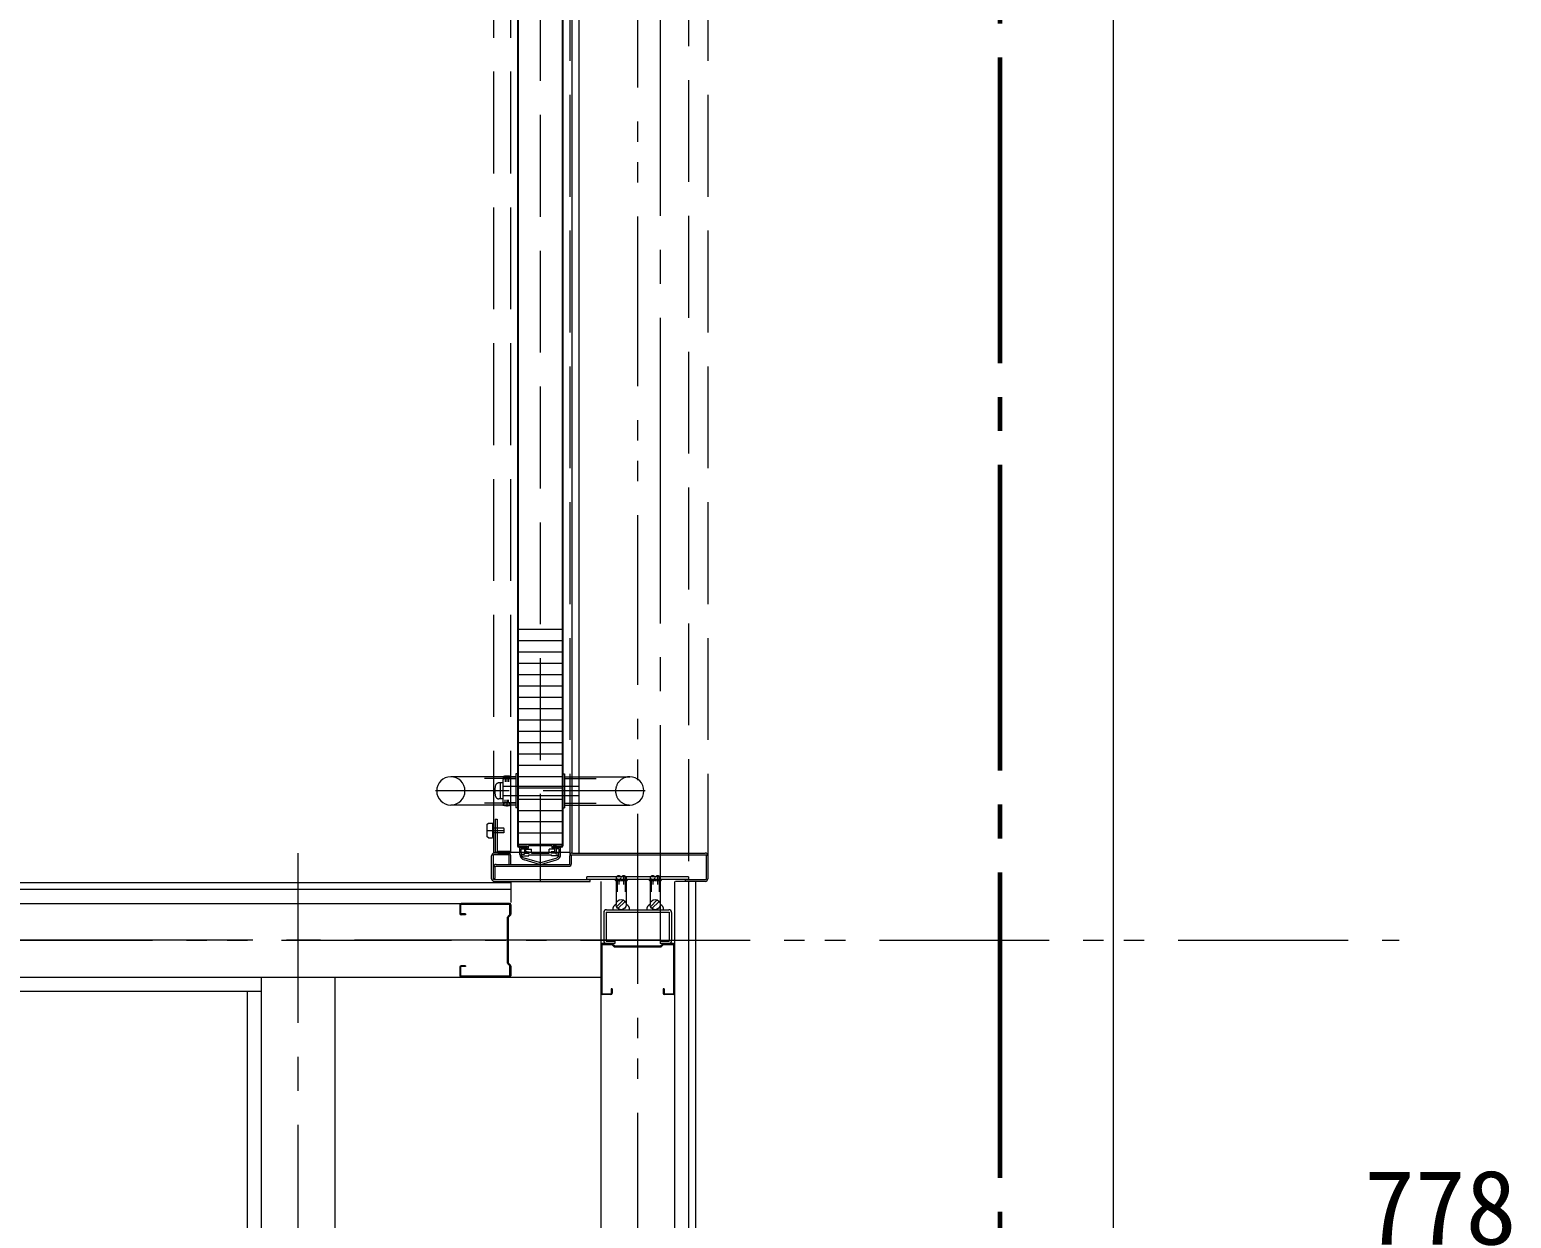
# Model space of a CAD drawing. Units: millimetres at full size, sheet at 1:30. Extents: x -16828 to 149130, y 47892 to 100313.
# Drawn here: x -672 to 637, y 57000 to 58050 of the extents above; entities that cross this region are included whole.
import ezdxf
from ezdxf.enums import TextEntityAlignment as Align

# ---------------------------------------------------------------- set-up
doc = ezdxf.new("R2010")
doc.units = ezdxf.units.MM
doc.header["$LTSCALE"] = 30
for name, pattern in [('CHAIN1', [8, 5, -1, 1, -1]), ('CHAIN2', [12, 9, -1, 1, -1]), ('DASHED3', [4, 3, -1]), ('DOUBLE_CHAIN1', [8.8, 5, -1, 0.6, -0.6, 0.6, -1])]:
    doc.linetypes.add(name, pattern=pattern)
for name, color, linetype, lineweight in [('0-0', 7, 'CHAIN2', 15), ('0-1', 7, 'Continuous', 15), ('2-2_間仕切り芯', 7, 'DOUBLE_CHAIN1', 15), ('2-3_間仕切り', 7, 'Continuous', 15), ('2-A_建具', 7, 'Continuous', 15), ('3-0_AIHO08-壁芯', 7, 'CHAIN2', 15), ('9-E_配管－給湯１：ＣＵＰ(Ｍ)', 1, 'Continuous', 60)]:
    doc.layers.add(name, color=color, linetype=linetype, lineweight=lineweight)
doc.styles.add('ＭＳ ゴシック', font='')
doc.styles.get('ＭＳ ゴシック').set_extended_font_data('MS Gothic')

msp = doc.modelspace()

# ---------------------------------------------------------------- linework, layer by layer
at = {"layer": '0-0', "color": 1, "lineweight": 60}
msp.add_line((184.96, 68105.86), (184.96, 49250.86), dxfattribs=at)
at = {"layer": '0-1'}
msp.add_line((284.96, 63275.86), (284.96, 55775.86), dxfattribs=at)
at = {"layer": '0-1', "linetype": 'DASHED3'}
msp.add_line((-90.04, 61365.86), (-90.04, 55775.86), dxfattribs=at)
at = {"layer": '2-2_間仕切り芯'}
for p, q in [((-135.04, 64749.43), (-135.04, 52246.44)), ((-3353.58, 57245.86), (537.67, 57245.86))]:
    msp.add_line(p, q, dxfattribs=at)
at = {"layer": '2-2_間仕切り芯', "linetype": 'CHAIN1'}
msp.add_line((-435.04, 57322.86), (-435.04, 52246.44), dxfattribs=at)
at = {"layer": '2-3_間仕切り'}
for p, q in [((-939.04, 57296.86), (-247.04, 57296.86)), ((-167.54, 57297.86), (-167.54, 55788.36)), ((-102.54, 57297.86), (-102.54, 55788.36)), ((-90.04, 57297.86), (-90.04, 55853.36)), ((-84.04, 57297.86), (-84.04, 55865.86)), ((-939.04, 57290.86), (-247.04, 57290.86)), ((-939.04, 57278.36), (-247.04, 57278.36)), ((-939.04, 57213.36), (-167.54, 57213.36)), ((-467.54, 57213.36), (-467.54, 52713.36)), ((-402.54, 57213.36), (-402.54, 52778.36)), ((-939.04, 57200.86), (-467.54, 57200.86)), ((-480.04, 57200.86), (-480.04, 52700.86))]:
    msp.add_line(p, q, dxfattribs=at)
at = {"layer": '2-A_建具', "linetype": 'DASHED3'}
for p, q in [((-262.04, 57323.36), (-262.04, 59302.86)), ((-247.04, 57323.36), (-247.04, 59302.86)), ((-221.04, 58575.13), (-221.04, 57297.86)), ((-195.04, 58352.86), (-195.04, 57320.46)), ((-73.04, 58352.86), (-73.04, 57320.46)), ((-242.54, 57388.86), (-270.41, 57388.86)), ((-254.04, 57384.86), (-257.7, 57384.86)), ((-256.04, 57370.86), (-256.04, 57384.86)), ((-254.04, 57390.16), (-254.04, 57390.36)), ((-254.04, 57390.16), (-247.04, 57390.16)), ((-254.04, 57390.16), (-252.04, 57388.16)), ((-254.04, 57387.36), (-254.04, 57368.36)), ((-242.54, 57388.36), (-253.04, 57388.36)), ((-252.04, 57388.16), (-252.04, 57385.78)), ((-250.54, 57390.96), (-250.54, 57385.78)), ((-247.04, 57390.16), (-249.04, 57388.16)), ((-249.04, 57388.16), (-249.04, 57385.78)), ((-199.54, 57388.86), (-171.68, 57388.86)), ((-128.54, 57377.86), (-313.54, 57377.86)), ((-187.33, 57381.86), (-254.04, 57381.86)), ((-254.04, 57373.86), (-187.33, 57373.86)), ((-242.54, 57366.86), (-270.41, 57366.86)), ((-254.04, 57370.86), (-257.7, 57370.86)), ((-254.04, 57365.56), (-252.04, 57367.56)), ((-254.04, 57365.56), (-254.04, 57365.36)), ((-254.04, 57365.56), (-247.04, 57365.56)), ((-242.54, 57367.36), (-253.04, 57367.36)), ((-252.04, 57367.56), (-252.04, 57369.94)), ((-250.54, 57369.94), (-250.54, 57364.76)), ((-249.04, 57367.56), (-249.04, 57369.94)), ((-247.04, 57365.56), (-249.04, 57367.56)), ((-199.54, 57366.86), (-171.68, 57366.86)), ((-267.84, 57348.36), (-266.84, 57349.36)), ((-267.84, 57337.36), (-267.84, 57348.36)), ((-266.84, 57349.36), (-263.34, 57349.36)), ((-262.84, 57348.86), (-263.34, 57349.36)), ((-262.84, 57336.86), (-262.84, 57348.86)), ((-262.84, 57347.86), (-262.04, 57347.86)), ((-260.84, 57352.86), (-259.24, 57352.86)), ((-260.84, 57352.86), (-260.84, 57325.26)), ((-267.84, 57342.86), (-252.84, 57342.86)), ((-266.84, 57336.36), (-267.84, 57337.36)), ((-266.84, 57336.36), (-263.34, 57336.36)), ((-262.84, 57336.86), (-263.34, 57336.36)), ((-262.84, 57337.86), (-262.04, 57337.86)), ((-253.24, 57344.86), (-262.04, 57344.86)), ((-253.24, 57340.86), (-262.04, 57340.86)), ((-252.84, 57341.26), (-253.24, 57340.86)), ((-195.04, 57323.36), (-262.04, 57323.36)), ((-258.44, 57322.86), (-247.84, 57322.86)), ((-247.84, 57324.46), (-247.84, 57322.86)), ((-180.04, 57299.46), (-180.04, 57301.76)), ((-90.04, 57301.76), (-180.04, 57301.76)), ((-90.04, 57299.46), (-180.04, 57299.46))]:
    msp.add_line(p, q, dxfattribs=at)
at = {"layer": '2-A_建具'}
for p, q in [((-241.04, 58386.56), (-241.04, 57329.16)), ((-240.44, 58386.86), (-240.44, 57328.86)), ((-201.64, 58386.86), (-201.64, 57328.86)), ((-201.04, 58386.56), (-201.04, 57329.16)), ((-193.04, 58352.86), (-193.04, 57322.86)), ((-187.04, 58352.86), (-187.04, 57322.86)), ((-201.64, 57520.36), (-240.44, 57520.36)), ((-201.64, 57510.36), (-240.44, 57510.36)), ((-201.64, 57500.36), (-240.44, 57500.36)), ((-201.64, 57490.36), (-240.44, 57490.36)), ((-201.64, 57480.36), (-240.44, 57480.36)), ((-201.64, 57470.36), (-240.44, 57470.36)), ((-201.64, 57460.36), (-240.44, 57460.36)), ((-201.64, 57450.36), (-240.44, 57450.36)), ((-201.64, 57440.36), (-240.44, 57440.36)), ((-201.64, 57430.36), (-240.44, 57430.36)), ((-201.64, 57420.36), (-240.44, 57420.36)), ((-201.64, 57410.36), (-240.44, 57410.36)), ((-201.64, 57400.36), (-240.44, 57400.36)), ((-242.54, 57390.36), (-300.04, 57390.36)), ((-242.54, 57392.86), (-242.54, 57362.86)), ((-241.04, 57392.86), (-242.54, 57392.86)), ((-241.04, 57392.86), (-241.04, 57362.86)), ((-201.64, 57390.36), (-240.44, 57390.36)), ((-201.04, 57392.86), (-199.54, 57392.86)), ((-201.04, 57392.86), (-201.04, 57362.86)), ((-199.54, 57392.86), (-199.54, 57362.86)), ((-199.54, 57390.36), (-142.04, 57390.36)), ((-201.64, 57380.36), (-240.44, 57380.36)), ((-242.54, 57365.36), (-300.04, 57365.36)), ((-241.04, 57362.86), (-242.54, 57362.86)), ((-201.64, 57370.36), (-240.44, 57370.36)), ((-201.64, 57360.36), (-240.44, 57360.36)), ((-201.04, 57362.86), (-199.54, 57362.86)), ((-199.54, 57365.36), (-142.04, 57365.36)), ((-201.64, 57350.36), (-240.44, 57350.36)), ((-201.64, 57340.36), (-240.44, 57340.36)), ((-264.04, 57300.26), (-264.04, 57320.46)), ((-248.64, 57321.26), (-262.44, 57321.26)), ((-262.44, 57299.46), (-262.44, 57321.26)), ((-249.44, 57322.86), (-261.64, 57322.86)), ((-248.64, 57312.86), (-248.64, 57321.26)), ((-247.04, 57312.86), (-247.04, 57320.46)), ((-201.64, 57330.36), (-240.44, 57330.36)), ((-233.54, 57328.86), (-240.44, 57328.86)), ((-240.29, 57329.36), (-240.29, 57329.86)), ((-233.54, 57328.26), (-240.14, 57328.26)), ((-239.04, 57327.86), (-235.04, 57327.86)), ((-239.04, 57321.65), (-239.04, 57327.86)), ((-237.84, 57326.66), (-235.04, 57326.66)), ((-237.84, 57323.86), (-237.84, 57326.66)), ((-237.54, 57321.86), (-235.04, 57321.86)), ((-237.54, 57320.36), (-231.04, 57320.36)), ((-235.04, 57326.66), (-235.04, 57327.86)), ((-235.04, 57326.51), (-235.04, 57323.36)), ((-235.04, 57322.86), (-230.79, 57322.86)), ((-235.04, 57321.86), (-235.04, 57322.86)), ((-234.2, 57327.5), (-232.54, 57327.86)), ((-234.04, 57326.51), (-231.93, 57326.97)), ((-233.79, 57324.56), (-233.79, 57325.86)), ((-233.54, 57328.26), (-233.54, 57328.86)), ((-233.29, 57326.36), (-228.79, 57326.36)), ((-233.29, 57324.06), (-230.79, 57324.06)), ((-232.54, 57327.86), (-232.54, 57329.36)), ((-231.54, 57327.46), (-231.54, 57329.36)), ((-210.54, 57329.36), (-231.54, 57329.36)), ((-231.04, 57320.36), (-231.04, 57321.36)), ((-231.04, 57321.36), (-211.04, 57321.36)), ((-230.79, 57322.86), (-230.79, 57324.06)), ((-228.79, 57322.86), (-228.79, 57326.36)), ((-228.79, 57322.86), (-213.29, 57322.86)), ((-213.29, 57322.86), (-213.29, 57326.36)), ((-208.79, 57326.36), (-213.29, 57326.36)), ((-211.29, 57322.86), (-211.29, 57324.06)), ((-208.79, 57324.06), (-211.29, 57324.06)), ((-211.04, 57320.36), (-211.04, 57321.36)), ((-204.54, 57320.36), (-211.04, 57320.36)), ((-210.54, 57327.46), (-210.54, 57329.36)), ((-208.04, 57326.51), (-210.15, 57326.97)), ((-206.79, 57329.36), (-209.54, 57329.36)), ((-209.54, 57327.86), (-209.54, 57329.36)), ((-207.88, 57327.5), (-209.54, 57327.86)), ((-208.54, 57328.26), (-208.54, 57328.86)), ((-201.64, 57328.86), (-208.54, 57328.86)), ((-201.94, 57328.26), (-208.54, 57328.26)), ((-208.29, 57324.56), (-208.29, 57325.86)), ((-203.04, 57327.86), (-207.04, 57327.86)), ((-207.04, 57326.66), (-207.04, 57327.86)), ((-204.24, 57326.66), (-207.04, 57326.66)), ((-207.04, 57326.51), (-207.04, 57323.36)), ((-204.54, 57321.86), (-207.04, 57321.86)), ((-206.79, 57328.86), (-206.79, 57329.36)), ((-204.24, 57323.86), (-204.24, 57326.66)), ((-203.04, 57321.65), (-203.04, 57327.86)), ((-201.79, 57329.36), (-201.79, 57329.86)), ((-195.04, 57312.86), (-195.04, 57320.46)), ((-193.44, 57321.26), (-74.64, 57321.26)), ((-193.44, 57313.66), (-193.44, 57321.26)), ((-192.64, 57322.86), (-75.44, 57322.86)), ((-74.64, 57321.26), (-74.64, 57299.46)), ((-73.04, 57320.46), (-73.04, 57300.26)), ((-260.84, 57311.26), (-195.84, 57311.26)), ((-260.84, 57300.46), (-260.84, 57311.26)), ((-260.04, 57312.86), (-195.04, 57312.86)), ((-221.58, 57312.94), (-235.4, 57316.83)), ((-221.58, 57314.49), (-234.99, 57318.28)), ((-220.5, 57314.49), (-207.09, 57318.28)), ((-220.5, 57312.94), (-206.68, 57316.83)), ((-262.44, 57300.46), (-260.84, 57300.46)), ((-262.44, 57299.46), (-177.04, 57299.46)), ((-261.64, 57297.86), (-177.04, 57297.86)), ((-247.04, 57297.86), (-247.04, 57279.36)), ((-177.04, 57297.86), (-177.04, 57299.46)), ((-154.04, 57301.36), (-154.04, 57277.36)), ((-153.04, 57300.21), (-153.04, 57288.66)), ((-151.54, 57299.87), (-151.54, 57295.1)), ((-147.54, 57302.85), (-147.54, 57295.1)), ((-146.04, 57302.52), (-146.04, 57288.66)), ((-145.04, 57301.36), (-145.04, 57277.36)), ((-124.04, 57301.36), (-124.04, 57277.36)), ((-123.04, 57300.21), (-123.04, 57288.66)), ((-121.54, 57299.87), (-121.54, 57295.1)), ((-117.54, 57302.85), (-117.54, 57295.1)), ((-116.04, 57302.52), (-116.04, 57288.66)), ((-115.04, 57301.36), (-115.04, 57277.36)), ((-75.44, 57297.86), (-101.54, 57297.86)), ((-93.04, 57299.46), (-93.04, 57297.86)), ((-93.04, 57299.46), (-74.64, 57299.46)), ((-90.04, 57301.76), (-90.04, 57299.46)), ((-153.82, 57275.31), (-147.67, 57281.46)), ((-152.41, 57273.89), (-146.07, 57280.23)), ((-123.82, 57275.31), (-117.67, 57281.46)), ((-122.41, 57273.89), (-116.07, 57280.23)), ((-292.04, 57277.16), (-292.04, 57269.56)), ((-291.24, 57269.46), (-291.24, 57277.26)), ((-248.14, 57277.56), (-290.94, 57277.56)), ((-287.04, 57269.16), (-290.94, 57269.16)), ((-248.24, 57278.36), (-290.84, 57278.36)), ((-287.04, 57268.36), (-290.84, 57268.36)), ((-287.04, 57269.16), (-287.04, 57268.36)), ((-247.93, 57268.6), (-249.49, 57267.04)), ((-247.39, 57268.01), (-248.95, 57266.45)), ((-247.84, 57268.82), (-247.84, 57277.26)), ((-247.04, 57277.16), (-247.04, 57268.86)), ((-165.04, 57270.46), (-165.04, 57245.26)), ((-162.74, 57270.56), (-162.74, 57245.16)), ((-162.74, 57270.56), (-107.34, 57270.56)), ((-162.64, 57272.86), (-107.44, 57272.86)), ((-107.34, 57270.56), (-107.34, 57245.16)), ((-105.04, 57270.46), (-105.04, 57245.26)), ((-249.84, 57225.53), (-249.84, 57266.2)), ((-249.04, 57225.49), (-249.04, 57266.24)), ((-167.54, 57241.66), (-167.54, 57199.06)), ((-166.74, 57242.06), (-166.74, 57198.66)), ((-166.74, 57242.06), (-157.87, 57242.06)), ((-155.04, 57242.86), (-166.34, 57242.86)), ((-162.74, 57245.16), (-155.04, 57245.16)), ((-155.87, 57240.06), (-157.87, 57242.06)), ((-155.54, 57240.86), (-157.19, 57242.51)), ((-155.54, 57240.86), (-114.54, 57240.86)), ((-155.04, 57245.16), (-155.04, 57242.86)), ((-115.04, 57245.16), (-115.04, 57242.86)), ((-115.04, 57245.16), (-107.34, 57245.16)), ((-103.74, 57242.86), (-115.04, 57242.86)), ((-112.89, 57242.51), (-114.54, 57240.86)), ((-112.21, 57242.06), (-114.21, 57240.06)), ((-112.21, 57242.06), (-103.34, 57242.06)), ((-103.34, 57242.06), (-103.34, 57198.66)), ((-102.54, 57241.66), (-102.54, 57199.06)), ((-155.87, 57240.06), (-114.21, 57240.06)), ((-292.04, 57222.16), (-292.04, 57214.56)), ((-291.24, 57214.46), (-291.24, 57222.26)), ((-287.04, 57222.56), (-290.94, 57222.56)), ((-287.04, 57223.36), (-290.84, 57223.36)), ((-287.04, 57223.36), (-287.04, 57222.56)), ((-249.49, 57224.68), (-247.93, 57223.12)), ((-248.95, 57225.27), (-247.39, 57223.71)), ((-247.84, 57214.46), (-247.84, 57222.91)), ((-247.04, 57222.86), (-247.04, 57214.56)), ((-248.14, 57214.16), (-290.94, 57214.16)), ((-248.24, 57213.36), (-290.84, 57213.36)), ((-158.34, 57202.86), (-158.34, 57198.66)), ((-157.54, 57202.86), (-158.34, 57202.86)), ((-157.54, 57202.86), (-157.54, 57199.06)), ((-112.54, 57202.86), (-112.54, 57199.06)), ((-111.74, 57202.86), (-112.54, 57202.86)), ((-111.74, 57202.86), (-111.74, 57198.66)), ((-166.74, 57198.66), (-158.34, 57198.66)), ((-158.74, 57197.86), (-166.34, 57197.86)), ((-111.74, 57198.66), (-103.34, 57198.66)), ((-103.74, 57197.86), (-111.34, 57197.86))]:
    msp.add_line(p, q, dxfattribs=at)
at = {"layer": '2-A_建具', "linetype": 'DASHED3'}
for points in [[(-259.24, 57352.86), (-259.24, 57324.46), (-247.84, 57324.46)], [(-252.84, 57341.26), (-252.84, 57344.46), (-253.24, 57344.86)]]:
    msp.add_lwpolyline(points, dxfattribs=at)
at = {"layer": '2-A_建具'}
for points in [[(-237.54, 57320.36), (-237.54, 57322.86), (-237.84, 57323.86)], [(-235.29, 57328.86), (-235.29, 57329.36), (-232.54, 57329.36)], [(-232.54, 57323.86), (-234.04, 57323.86), (-234.04, 57326.51)], [(-221.34, 57330.36), (-221.04, 57330.06), (-220.74, 57330.36)], [(-207.04, 57321.86), (-207.04, 57322.86), (-211.29, 57322.86)], [(-209.54, 57323.86), (-208.04, 57323.86), (-208.04, 57326.51)], [(-204.54, 57320.36), (-204.54, 57322.86), (-204.24, 57323.86)]]:
    msp.add_lwpolyline(points, dxfattribs=at)
for centre in [(-149.54, 57277.36), (-119.54, 57277.36)]:
    msp.add_circle(centre, 4.5, dxfattribs=at)
for centre, radius, start, end in [((-300.04, 57377.86), 12.5, 90, 270), ((-300.04, 57377.86), 12.5, 270, 90), ((-142.04, 57377.86), 12.5, 270, 90), ((-261.64, 57320.46), 2.4, 90, 180), ((-258.44, 57325.26), 2.4, 180, 270), ((-249.44, 57320.46), 2.4, 0, 90), ((-240.14, 57329.16), 0.9, 180, 270), ((-239.79, 57329.86), 0.5, 89.99996, 180.00004), ((-239.79, 57329.36), 0.5, 179.99996, 270.00004), ((-234.04, 57321.65), 5, 180, 254.24546), ((-234.04, 57321.65), 3.5, 201.53229, 254.24546), ((-234.04, 57326.51), 1, 99.21899, 180), ((-234.54, 57323.36), 0.5, 180, 270), ((-233.29, 57325.86), 0.5, 90, 180), ((-233.29, 57324.56), 0.5, 180, 270), ((-232.54, 57323.36), 0.5, 0, 90), ((-232.54, 57323.36), 0.5, 270, 0), ((-232.04, 57327.46), 0.5, 282.33073, 0), ((-210.04, 57327.46), 0.5, 180, 257.66927), ((-209.54, 57323.36), 0.5, 90, 180), ((-209.54, 57323.36), 0.5, 180, 270), ((-208.79, 57325.86), 0.5, 0, 90), ((-208.79, 57324.56), 0.5, 270, 0), ((-208.04, 57326.51), 1, 0, 80.78101), ((-207.54, 57323.36), 0.5, 270, 0), ((-208.04, 57321.65), 3.5, 285.75454, 338.46771), ((-208.04, 57321.65), 5, 285.75454, 0), ((-202.29, 57329.86), 0.5, 359.99996, 90.00004), ((-202.29, 57329.36), 0.5, 269.99996, 0.00004), ((-201.94, 57329.16), 0.9, 270, 0), ((-192.64, 57320.46), 2.4, 90, 180), ((-75.44, 57320.46), 2.4, 0, 90), ((-260.04, 57310.46), 2.4, 90, 180), ((-221.04, 57316.42), 2, 254.24546, 285.75454), ((-221.04, 57314.86), 2, 254.24546, 285.75454), ((-195.84, 57313.66), 2.4, 270, 0), ((-261.64, 57300.26), 2.4, 180, 270), ((-154.04, 57299.46), 1, 180, 334.15807), ((-151.79, 57300.42), 2.44, 22.61986, 157.38014), ((-151.79, 57302.3), 2.44, 202.61986, 337.38014), ((-152.24, 57299.46), 1, 180, 334.15807), ((-150.44, 57299.46), 1, 180, 334.15807), ((-148.64, 57299.46), 1, 180, 334.15807), ((-147.29, 57300.42), 2.44, 22.61986, 157.38014), ((-146.84, 57299.46), 1, 180, 334.15807), ((-145.04, 57299.46), 1, 180, 0), ((-124.04, 57299.46), 1, 180, 334.15807), ((-121.79, 57300.42), 2.44, 22.61986, 157.38014), ((-121.79, 57302.3), 2.44, 202.61986, 337.38014), ((-122.24, 57299.46), 1, 180, 334.15807), ((-120.44, 57299.46), 1, 180, 334.15807), ((-118.64, 57299.46), 1, 180, 334.15807), ((-117.29, 57300.42), 2.44, 22.61986, 157.38014), ((-116.84, 57299.46), 1, 180, 334.15807), ((-115.04, 57299.46), 1, 180, 0), ((-75.44, 57300.26), 2.4, 270, 0), ((-290.84, 57277.16), 1.2, 90, 180), ((-290.84, 57269.56), 1.2, 180, 270), ((-290.94, 57277.26), 0.3, 90, 180), ((-290.94, 57269.46), 0.3, 180, 270), ((-248.64, 57266.2), 1.2, 135, 180), ((-248.24, 57277.16), 1.2, 0, 90), ((-248.14, 57277.26), 0.3, 0, 90), ((-248.14, 57268.82), 0.3, 315, 0), ((-248.24, 57268.86), 1.2, 315, 0), ((-162.64, 57270.46), 2.4, 90, 180), ((-153, 57273.43), 4.02, 104.9838, 188.17994), ((-146.08, 57273.43), 4.02, 351.82006, 75.0162), ((-123, 57273.43), 4.02, 104.9838, 188.17994), ((-116.08, 57273.43), 4.02, 351.82006, 75.0162), ((-107.44, 57270.46), 2.4, 0, 90), ((-248.74, 57266.24), 0.3, 135, 180), ((-166.34, 57241.66), 1.2, 90, 180), ((-162.64, 57245.26), 2.4, 180, 270), ((-158.04, 57241.66), 1.2, 45, 90), ((-112.04, 57241.66), 1.2, 90, 135), ((-107.44, 57245.26), 2.4, 270, 0), ((-103.74, 57241.66), 1.2, 0, 90), ((-290.84, 57222.16), 1.2, 90, 180), ((-290.84, 57214.56), 1.2, 180, 270), ((-290.94, 57222.26), 0.3, 90, 180), ((-290.94, 57214.46), 0.3, 180, 270), ((-248.64, 57225.53), 1.2, 180, 225), ((-248.74, 57225.49), 0.3, 180, 225), ((-248.24, 57214.56), 1.2, 270, 0), ((-248.14, 57214.46), 0.3, 270, 0), ((-248.14, 57222.91), 0.3, 0, 45), ((-248.24, 57222.86), 1.2, 0, 45), ((-166.34, 57199.06), 1.2, 180, 270), ((-158.74, 57199.06), 1.2, 270, 0), ((-111.34, 57199.06), 1.2, 180, 270), ((-103.74, 57199.06), 1.2, 270, 0)]:
    msp.add_arc(centre, radius, start, end, dxfattribs=at)
at = {"layer": '2-A_建具', "linetype": 'DASHED3'}
for centre, radius, start, end in [((-257.7, 57381.86), 3, 90, 164.53399), ((-250.54, 57380.45), 10.51, 70.54484, 109.45516), ((-253.04, 57387.36), 1, 90, 180), ((-142.04, 57377.86), 12.5, 90, 270), ((-243.24, 57377.86), 18, 164.53399, 195.46601), ((-257.7, 57373.86), 3, 195.46601, 270), ((-253.04, 57368.36), 1, 180, 270), ((-250.54, 57375.27), 10.51, 250.54484, 289.45516)]:
    msp.add_arc(centre, radius, start, end, dxfattribs=at)
at = {"layer": '3-0_AIHO08-壁芯'}
for p, q in [((-115.04, 63195.86), (-115.04, 57245.86)), ((-115.04, 57245.86), (-2815.04, 57245.86))]:
    msp.add_line(p, q, dxfattribs=at)

# ---------------------------------------------------------------- texts
at = {"layer": '9-E_配管－給湯１：ＣＵＰ(Ｍ)', "style": 'ＭＳ ゴシック'}
msp.add_text('778', height=65.98, dxfattribs=at).set_placement((506.46, 56957.18), align=Align.BOTTOM_LEFT)

doc.saveas('drawing.dxf')
